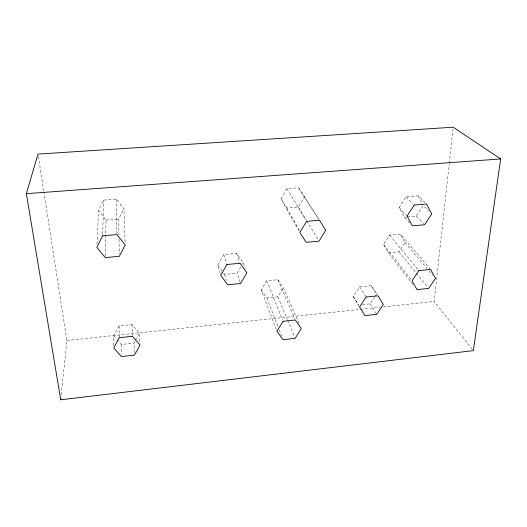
<?xml version="1.0" encoding="UTF-8"?>
<svg xmlns="http://www.w3.org/2000/svg" width="527" height="527" viewBox="0 0 527 527"><rect width="100%" height="100%" fill="white"/><g stroke="black" fill="none" stroke-linecap="round" stroke-linejoin="round"><path stroke-width="0.4" stroke-dasharray="2.63 1.98" d="M105.288 255.938L106.059 220.088L98.536 210.655L103.733 200.102L116.507 199.134L123.904 208.672L125.103 242.506M102.693 234.153L103.733 200.102M96.988 244.1L98.536 210.655M61.231 394.914L66.909 340.521L43.912 192.184M472.311 349.348L434.09 301.51L449.175 164.035M449.267 163.218L453.036 128.851M118.944 235.266L118.654 219.074L123.904 208.672M113.746 345.514L113.733 335.936L119.076 325.923L131.954 324.579L139.312 333.216L139.938 343.466M134.378 352.708L133.924 343.084L135.077 340.969M135.459 340.264L139.312 333.216M220.273 273.757L217.789 265.114L223.797 254.528L236.603 253.368L243.23 262.756L245.299 268.52M240.128 282.024L237.183 273.177L240.813 266.925M242.427 264.146L243.23 262.756M299.086 231.057L280.99 198.831L286.892 188.659L298.625 187.764L319.118 219.568M280.99 198.831L286.793 207.954L298.381 207.019L304.31 196.993L298.625 187.764M276.339 329.698L261.247 289.969L266.728 280.792L277.874 279.712L283.394 287.768L299.356 324.112M261.247 289.969L266.879 297.939L277.887 296.826L283.394 287.768M409.683 222.954L404.374 217.17L399.176 207.566L406.073 196.815L418.181 195.84L425.487 202.935M412.97 284.435L388.294 252.776L383.57 244.521L389.605 235.174L400.382 234.212L430.131 268.849M359.144 306.319L353.268 296.609L359.598 286.833L371.252 285.654L377.589 295.12M407.562 216.893L416.323 216.149L423.234 205.563L428.899 211.156M388.294 252.776L398.939 251.781L404.993 242.558L400.382 234.212M362.411 304.665L370.079 303.855L374.737 296.787M375.158 296.148L376.43 294.218L371.252 285.654M113.733 335.936L121.217 344.46L133.924 343.084M66.909 340.521L359.671 309.421M360.488 309.329L380.119 307.248M383.386 306.898L434.09 301.51M223.586 273.052L224.555 274.376L237.183 273.177M404.374 217.17L406.765 216.966M106.059 220.088L118.654 219.074M406.073 196.815L413.115 203.956M416.323 216.149L423.484 223.626M399.176 207.566L406.541 215.484M404.993 242.558L427.094 268.52M429.202 270.99L432.884 275.318M389.605 235.174L418.319 269.995M398.939 251.781L415.862 272.617M416.37 273.25L427.654 287.143M383.57 244.521L411.001 279.481M217.789 265.114L223.105 272.393M304.31 196.993L318.716 219.39M359.598 286.833L365.666 296.352M370.079 303.855L376.331 313.684M353.268 296.609L358.571 305.067M298.381 207.019L306.378 220.273M306.793 220.971L318.156 239.805M286.892 188.659L305.726 219.963M286.793 207.954L299.718 230.879M418.181 195.84L422.871 204.871M277.874 279.712L294.692 318.486M277.887 296.826L287.294 319.474M287.61 320.232L294.507 336.839M266.728 280.792L282.459 319.79M266.879 297.939L278.032 326.793M279.205 329.83L281.55 335.903M236.603 253.368L239.805 262.518M223.797 254.528L226.669 263.737M224.555 274.376L226.32 280.311M38.385 156.519L43.787 191.373M131.954 324.579L132.442 335.488M121.217 344.46L121.401 354.144M119.016 239.317L119.28 253.889M119.076 325.923L119.234 336.898M116.507 199.134L116.915 233.771"/><path stroke-width="0.79" d="M60.724 399.789L26.35 193.666L38.003 154.088L453.213 127.211L500.65 158.943L473.332 350.62L60.724 399.789L60.895 398.162M26.35 193.666L500.65 158.943M102.64 235.773L96.836 247.367L105.255 257.565L119.319 256.32L125.189 244.917L116.928 234.574L102.64 235.773M119.24 337.682L113.753 347.906L121.447 356.568L134.49 355.119L140.03 345.047L132.475 336.266L119.24 337.682M226.913 264.501L220.721 275.331L227.644 284.764L240.622 283.5L246.847 272.841L240.068 263.283L226.913 264.501M306.562 221.353L299.889 232.486L306.18 242.341L319 241.201L325.699 230.246L319.56 220.26L306.562 221.353M283.065 321.292L276.919 331.226L283.019 339.698L295.133 338.347L301.306 328.558L295.344 319.975L283.065 321.292M414.196 205.049L407.068 216.05L412.338 225.846L424.584 224.772L431.732 213.949L426.613 204.021L414.196 205.049M366.094 297.03L359.566 307.01L364.961 315.607L376.746 314.336L383.294 304.501L378.037 295.799L366.094 297.03M418.84 270.628L412.015 280.772L417.002 289.606L428.675 288.401L435.513 278.408L430.664 269.468L418.84 270.628"/></g></svg>
